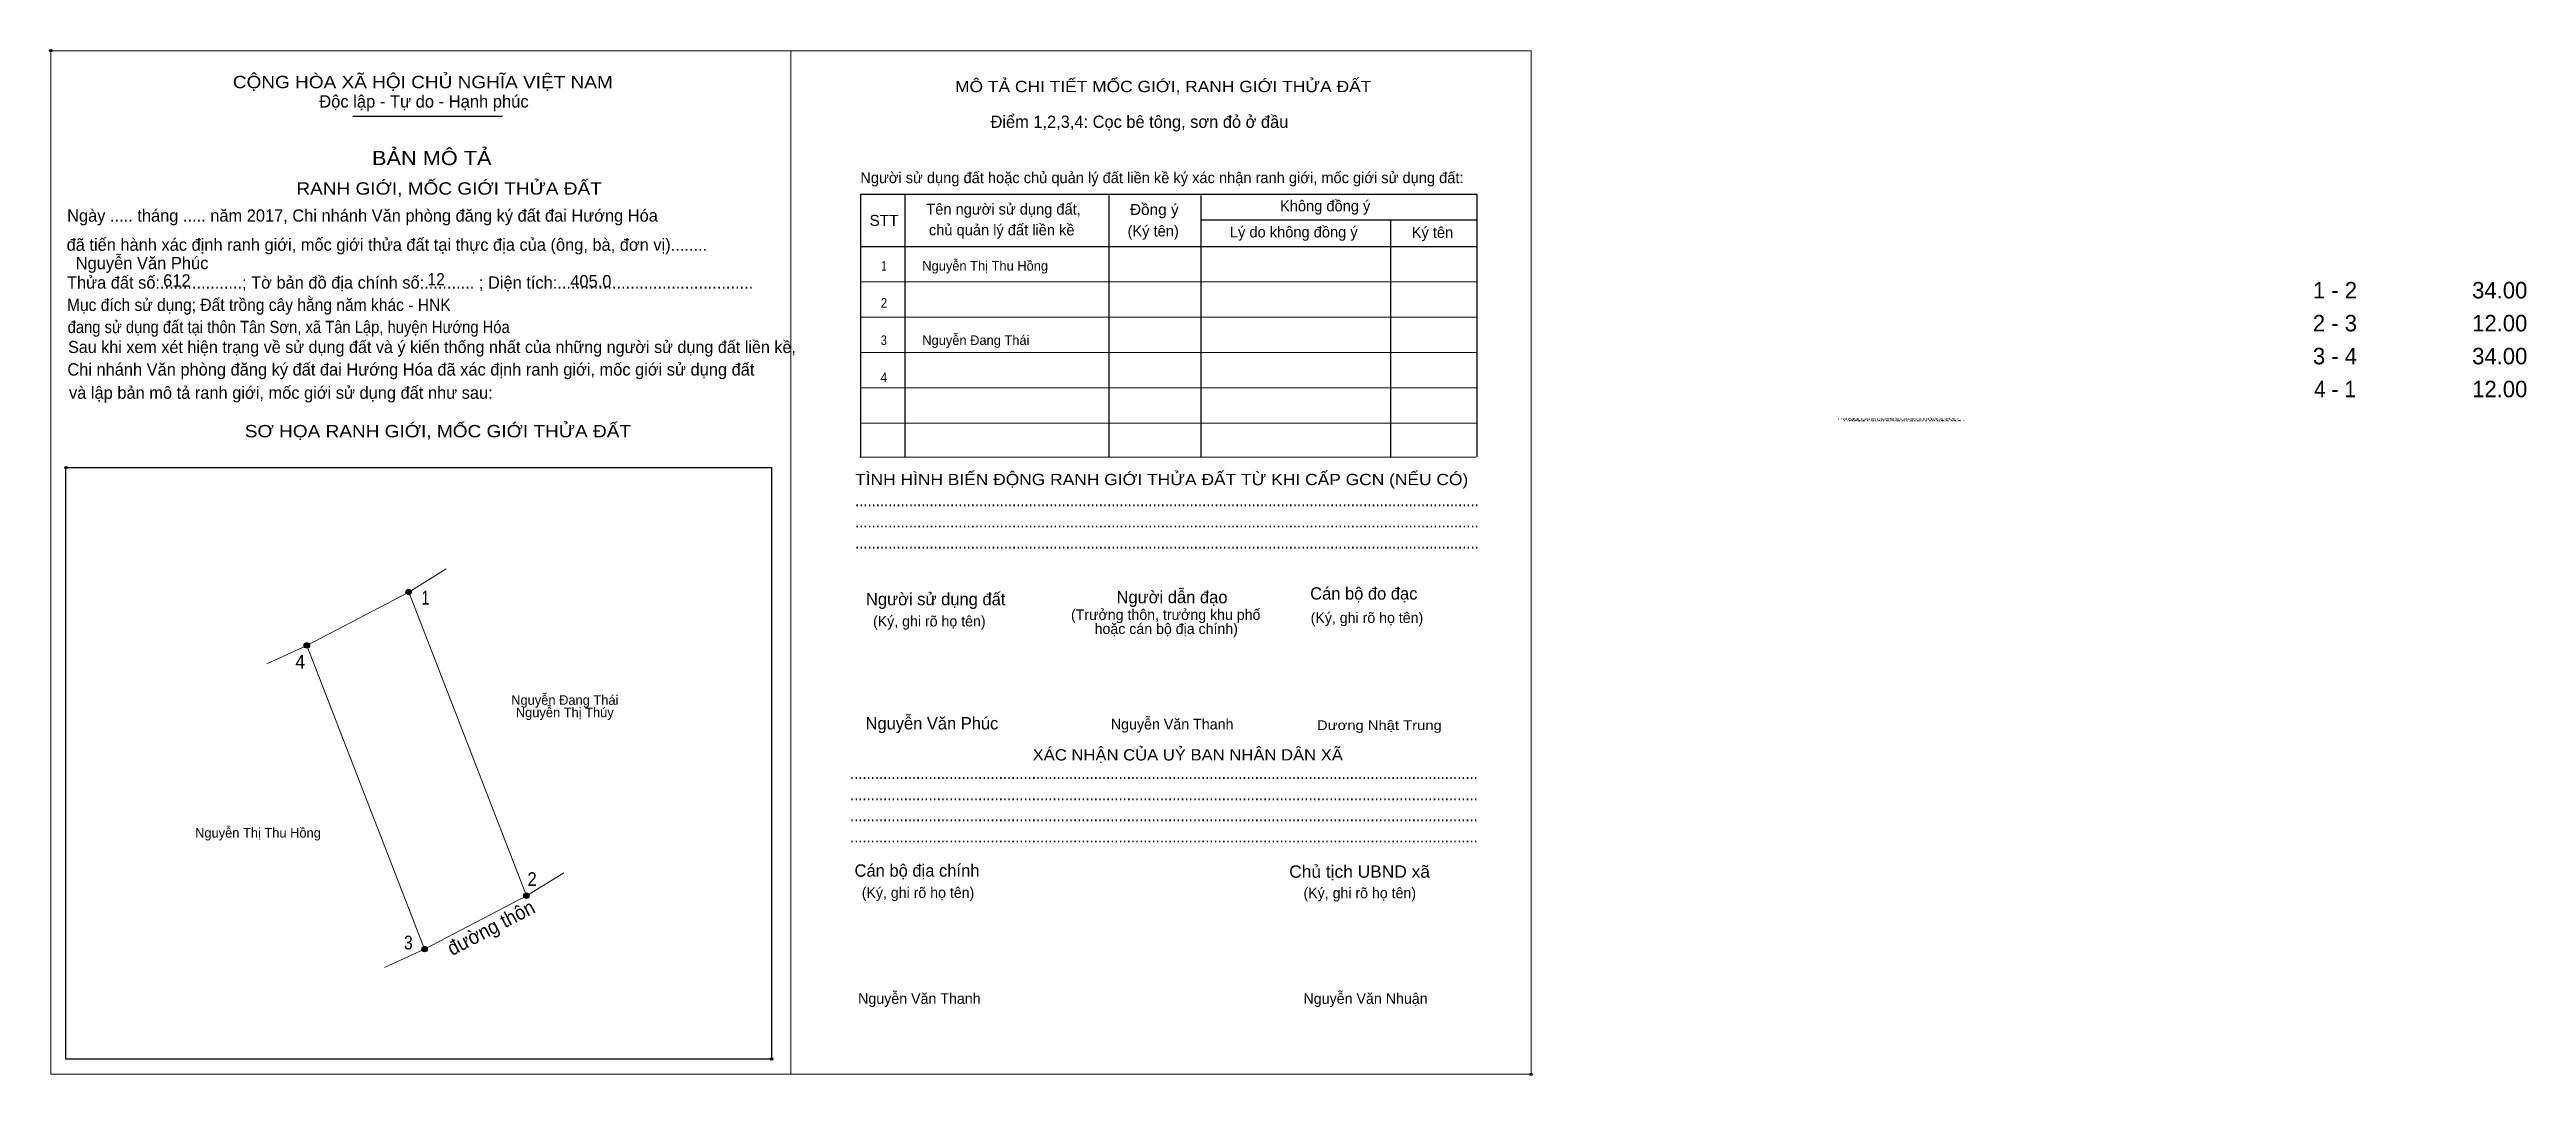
# Model space of a CAD drawing. Header units: metres. Extents: x 548110 to 548368, y 1837752 to 1837859.
import ezdxf
from ezdxf.enums import TextEntityAlignment as Align

# ---------------------------------------------------------------- set-up
doc = ezdxf.new("R2010")
doc.units = ezdxf.units.M
doc.header["$LTSCALE"] = 0.51
doc.header["$PDMODE"] = 32
doc.header["$PDSIZE"] = 0.255
for name, color, linetype, lineweight in [('1', 7, 'Continuous', 25), ('10', 7, 'Continuous', 13), ('11', 7, 'Continuous', 25), ('2', 7, 'Continuous', 13), ('27', 7, 'Continuous', 13)]:
    doc.layers.add(name, color=color, linetype=linetype, lineweight=lineweight)
for name, color, linetype in [('36', 7, 'Continuous'), ('52', 7, 'Continuous'), ('6', 7, 'Continuous'), ('60', 7, 'Continuous'), ('9', 7, 'Continuous')]:
    doc.layers.add(name, color=color, linetype=linetype)

msp = doc.modelspace()

# ---------------------------------------------------------------- hatches: boundary and pattern name
at = {"layer": '11'}
for points in [[(548147.6867, 1837802, 1), (548147.1133, 1837802, 1)], [(548137.0567, 1837796.43, 1), (548136.4833, 1837796.43, 1)], [(548137.0567, 1837796.43, 1), (548136.4833, 1837796.43, 1)], [(548159.9767, 1837770.3, 1), (548159.4033, 1837770.3, 1)], [(548149.3467, 1837764.73, 1), (548148.7733, 1837764.73, 1)]]:
    msp.add_hatch(color=256, dxfattribs=at).paths.add_polyline_path(points)

# ---------------------------------------------------------------- linework, layer by layer
at = {"layer": '1'}
for p, q in [((548141.58, 1837851.66), (548157.2, 1837851.66)), ((548199.16, 1837843.51), (548199.16, 1837816.08)), ((548220.47, 1837843.4), (548220.47, 1837816.08)), ((548230.08, 1837843.4), (548230.08, 1837816.08)), ((548230.08, 1837840.86), (548258.89, 1837840.86)), ((548249.87, 1837840.86), (548249.87, 1837816.08)), ((548194.54, 1837838.06), (548258.89, 1837838.06))]:
    msp.add_line(p, q, dxfattribs=at)
at = {"layer": '1', "lineweight": 13}
for p, q in [((548194.54, 1837834.37), (548258.89, 1837834.37)), ((548194.54, 1837830.69), (548258.89, 1837830.69)), ((548194.54, 1837827.01), (548258.89, 1837827.01)), ((548194.54, 1837823.32), (548258.89, 1837823.32)), ((548194.54, 1837819.64), (548258.89, 1837819.64)), ((548194.43, 1837816.08), (548258.78, 1837816.08))]:
    msp.add_line(p, q, dxfattribs=at)
at = {"layer": '1'}
msp.add_lwpolyline([(548258.89, 1837816.08), (548258.89, 1837843.51), (548194.54, 1837843.51), (548194.54, 1837816.08)], dxfattribs=at)
msp.add_lwpolyline([(548111.64, 1837814.99), (548185.26, 1837814.99), (548185.26, 1837753.26), (548111.64, 1837753.26)], close=True, dxfattribs=at)
for p in [(548110.05, 1837858.5), (548110.06, 1837858.5), (548111.63, 1837814.99), (548111.64, 1837814.99), (548185.26, 1837753.27), (548185.26, 1837753.26), (548264.53, 1837751.67)]:
    msp.add_point(p, dxfattribs=at)
at = {"layer": '10'}
for p, q in [((548136.77, 1837796.43), (548147.4, 1837802)), ((548149.06, 1837764.73), (548159.69, 1837770.3))]:
    msp.add_line(p, q, dxfattribs=at)
msp.add_lwpolyline([(548136.77, 1837796.43), (548147.4, 1837802), (548159.69, 1837770.3), (548149.06, 1837764.73)], close=True, dxfattribs=at)
at = {"layer": '11'}
for centre in [(548147.4, 1837802), (548136.77, 1837796.43), (548136.77, 1837796.43), (548159.69, 1837770.3), (548149.06, 1837764.73)]:
    msp.add_circle(centre, 0.2867, dxfattribs=at)
at = {"layer": '2'}
for points in [[(548110.05, 1837858.5), (548187.29, 1837858.5), (548187.29, 1837751.67), (548110.05, 1837751.67)], [(548187.29, 1837858.5), (548264.53, 1837858.5), (548264.53, 1837751.67), (548187.29, 1837751.67)], [(548187.29, 1837858.5), (548264.53, 1837858.5), (548264.53, 1837751.67), (548187.29, 1837751.67)]]:
    msp.add_lwpolyline(points, close=True, dxfattribs=at)
at = {"layer": '27'}
for p, q in [((548147.4, 1837802), (548151.3, 1837804.41)), ((548136.77, 1837796.43), (548132.6, 1837794.52)), ((548159.69, 1837770.3), (548163.59, 1837772.71)), ((548149.06, 1837764.73), (548144.89, 1837762.82))]:
    msp.add_line(p, q, dxfattribs=at)

# ---------------------------------------------------------------- texts
at = {"layer": '1'}
for s, height, width, p in [('CỘNG HÒA XÃ HỘI CHỦ NGHĨA VIỆT NAM', 1.289, 1.15, (548129.05, 1837854.59)), ('RANH GIỚI, MỐC GIỚI THỬA ĐẤT', 1.29, 1.15, (548135.68, 1837843.48)), ('STT', 1.142, 1.05, (548195.49, 1837840.22)), ('Đồng ý', 1.142, 1.05, (548222.67, 1837841.36)), ('Mục đích sử dụng; Đất trồng cây hằng năm khác - HNK', 1.28, 0.95, (548111.74, 1837831.34)), ('đang sử dụng đất tại thôn Tân Sơn, xã Tân Lập, huyện Hướng Hóa', 1.28, 0.9, (548111.81, 1837829.03)), ('SƠ HỌA RANH GIỚI, MỐC GIỚI THỬA ĐẤT', 1.29, 1.15, (548130.3, 1837818.15)), ('RANH GIỚI, MỐC GIỚI THỬA ĐẤT', 0.1614, 3.55, (548296.52, 1837819.98)), ('RANH GIỚI, MỐC GIỚI THỬA ĐẤT', 0.1614, 3.55, (548297, 1837819.98)), ('RANH GIỚI, MỐC GIỚI THỬA ĐẤT', 0.1614, 3.55, (548297.15, 1837819.81)), ('RANH GIỚI, MỐC GIỚI THỬA ĐẤT', 0.1614, 3.55, (548297.63, 1837819.81)), ('TÌNH HÌNH BIẾN ĐỘNG RANH GIỚI THỬA ĐẤT TỪ KHI CẤP GCN (NẾU CÓ)', 1.179, 1.15, (548193.99, 1837813.16)), ('.......................................................................................................................................................', 1.289, 0.9, (548193.99, 1837810.95)), ('.......................................................................................................................................................', 1.289, 0.9, (548193.99, 1837808.74)), ('.......................................................................................................................................................', 1.289, 0.9, (548193.99, 1837806.53)), ('Dương Nhật Trung', 1.003, 1.15, (548242.19, 1837787.6)), ('........................................................................................................................................................', 1.289, 0.9, (548193.46, 1837782.48)), ('........................................................................................................................................................', 1.289, 0.9, (548193.46, 1837780.27)), ('........................................................................................................................................................', 1.289, 0.9, (548193.46, 1837778.07)), ('........................................................................................................................................................', 1.289, 0.9, (548193.46, 1837775.86)), ('Chủ tịch UBND xã', 1.289, 1.05, (548239.29, 1837772.18))]:
    msp.add_text(s, height=height, dxfattribs=dict(at, width=width)).set_placement(p)
for s, height, p in [('Độc lập - Tự do - Hạnh phúc', 1.289, (548138.07, 1837852.57)), ('Điểm 1,2,3,4: Cọc bê tông, sơn đỏ ở đầu', 1.28, (548208.12, 1837850.45)), ('Người sử dụng đất hoặc chủ quản lý đất liền kề ký xác nhận ranh giới, mốc giới sử dụng đất:', 1.142, (548194.53, 1837844.68)), ('Không đồng ý', 1.142, (548238.33, 1837841.74)), ('Ngày ..... tháng ..... năm 2017, Chi nhánh Văn phòng đăng ký đất đai Hướng Hóa', 1.28, (548111.76, 1837840.66)), ('Tên người sử dụng đất,', 1.142, (548201.42, 1837841.4)), ('chủ quản lý đất liền kề', 1.142, (548201.69, 1837839.23)), (' đã tiến hành xác định ranh giới, mốc giới thửa đất tại thực địa của (ông, bà, đơn vị)........', 1.28, (548111.23, 1837837.62)), ('(Ký tên)', 1.142, (548222.42, 1837839.12)), ('Lý do không đồng ý', 1.142, (548233.1, 1837839.01)), ('Ký tên', 1.142, (548252.07, 1837838.97)), ('Thửa đất số:..................; Tờ bản đồ địa chính số:........... ; Diện tích:...........................................', 1.28, (548111.74, 1837833.67)), ('Sau khi xem xét hiện trạng về sử dụng đất và ý kiến thống nhất của những người sử dụng đất liền kề,', 1.26, (548111.85, 1837826.95)), ('Chi nhánh Văn phòng đăng ký đất đai Hướng Hóa đã xác định ranh giới, mốc giới sử dụng đất', 1.28, (548111.78, 1837824.6)), (' và lập bản mô tả ranh giới, mốc giới sử dụng đất như sau:', 1.28, (548111.48, 1837822.17)), ('Người sử dụng đất', 1.289, (548195.12, 1837800.62)), ('Người dẫn đạo', 1.289, (548221.27, 1837800.83)), ('Cán bộ đo đạc', 1.286, (548241.48, 1837801.21)), ('(Ký, ghi rõ họ tên)', 1.105, (548195.86, 1837798.41)), ('(Ký, ghi rõ họ tên)', 1.105, (548241.53, 1837798.77)), ('Nguyễn Văn Thanh', 1.11, (548220.68, 1837787.66)), ('Cán bộ địa chính', 1.289, (548193.93, 1837772.29)), ('(Ký, ghi rõ họ tên)', 1.105, (548194.68, 1837770.08)), ('(Ký, ghi rõ họ tên)', 1.105, (548240.78, 1837770.04)), ('Nguyễn Văn Thanh', 1.11, (548194.3, 1837759.02)), ('Nguyễn Văn Nhuận', 1.11, (548240.78, 1837759.02))]:
    msp.add_text(s, height=height, dxfattribs=at).set_placement(p)
for s, height, width, p in [('MÔ TẢ CHI TIẾT MỐC GIỚI, RANH GIỚI THỬA ĐẤT', 1.179, 1.15, (548226.14, 1837854.18)), ('BẢN MÔ TẢ', 1.474, 1.15, (548149.81, 1837846.57)), ('XÁC NHẬN CỦA UỶ BAN NHÂN DÂN XÃ', 1.179, 1.1, (548228.705, 1837784.42))]:
    msp.add_text(s, height=height, dxfattribs=dict(at, width=width)).set_placement(p, align=Align.CENTER)
for s, p in [('(Trưởng thôn, trưởng khu phố', (548226.4, 1837799.09)), ('hoặc cán bộ địa chính)', (548226.46, 1837797.62))]:
    msp.add_text(s, height=1.105, dxfattribs=at).set_placement(p, align=Align.CENTER)
at = {"layer": '10', "width": 0.95}
msp.add_text('đường thôn', height=1.5, rotation=27.654, dxfattribs=at).set_placement((548151.93, 1837764))
at = {"layer": '36'}
for s, p in [('Nguyễn Đang Thái', (548163.695, 1837790.23)), ('Nguyễn Thị Thúy', (548163.69, 1837788.94)), ('Nguyễn Thị Thu Hồng', (548131.675, 1837776.37))]:
    msp.add_text(s, height=1.003, dxfattribs=at).set_placement(p, align=Align.CENTER)
at = {"layer": '52'}
for s, p in [('1 - 2', (548348.425, 1837832.65)), ('34.00', (548365.615, 1837832.65)), ('2 - 3', (548348.415, 1837829.21)), ('12.00', (548365.615, 1837829.21)), ('3 - 4', (548348.42, 1837825.77)), ('34.00', (548365.615, 1837825.77)), ('12.00', (548365.615, 1837822.33))]:
    msp.add_text(s, height=1.72, dxfattribs=at).set_placement(p, align=Align.CENTER)
at = {"layer": '52', "width": 0.95}
msp.add_text('4 - 1', height=1.72, dxfattribs=at).set_placement((548348.425, 1837822.33), align=Align.CENTER)
at = {"layer": '6'}
for s, p in [('Nguyễn Văn Phúc', (548112.65, 1837835.7)), ('612', (548121.78, 1837833.88)), ('405.0', (548164.26, 1837833.8)), ('Nguyễn Văn Phúc', (548195.08, 1837787.66))]:
    msp.add_text(s, height=1.285, dxfattribs=at).set_placement(p)
at = {"layer": '6', "width": 0.95}
msp.add_text('12', height=1.285, dxfattribs=at).set_placement((548149.36, 1837834))
at = {"layer": '60'}
for s, width, p in [('1', 0.75, (548196.995, 1837835.55)), ('2', 0.9, (548196.995, 1837831.67)), ('3', 0.85, (548196.985, 1837827.79)), ('4', 0.95, (548196.99, 1837823.91))]:
    msp.add_text(s, height=1.003, dxfattribs=dict(at, width=width)).set_placement(p, align=Align.CENTER)
for s, p in [('Nguyễn Thị Thu Hồng', (548201, 1837835.55)), ('Nguyễn Đang Thái', (548201, 1837827.79))]:
    msp.add_text(s, height=1.003, dxfattribs=at).set_placement(p)
at = {"layer": '9'}
for s, width, p in [('1', 0.75, (548149.145, 1837800.7)), ('4', 0.95, (548136.08, 1837794.01)), ('2', 0.9, (548160.28, 1837771.32)), ('3', 0.85, (548147.365, 1837764.7))]:
    msp.add_text(s, height=1.433, dxfattribs=dict(at, width=width)).set_placement(p, align=Align.CENTER)

doc.saveas('drawing.dxf')
